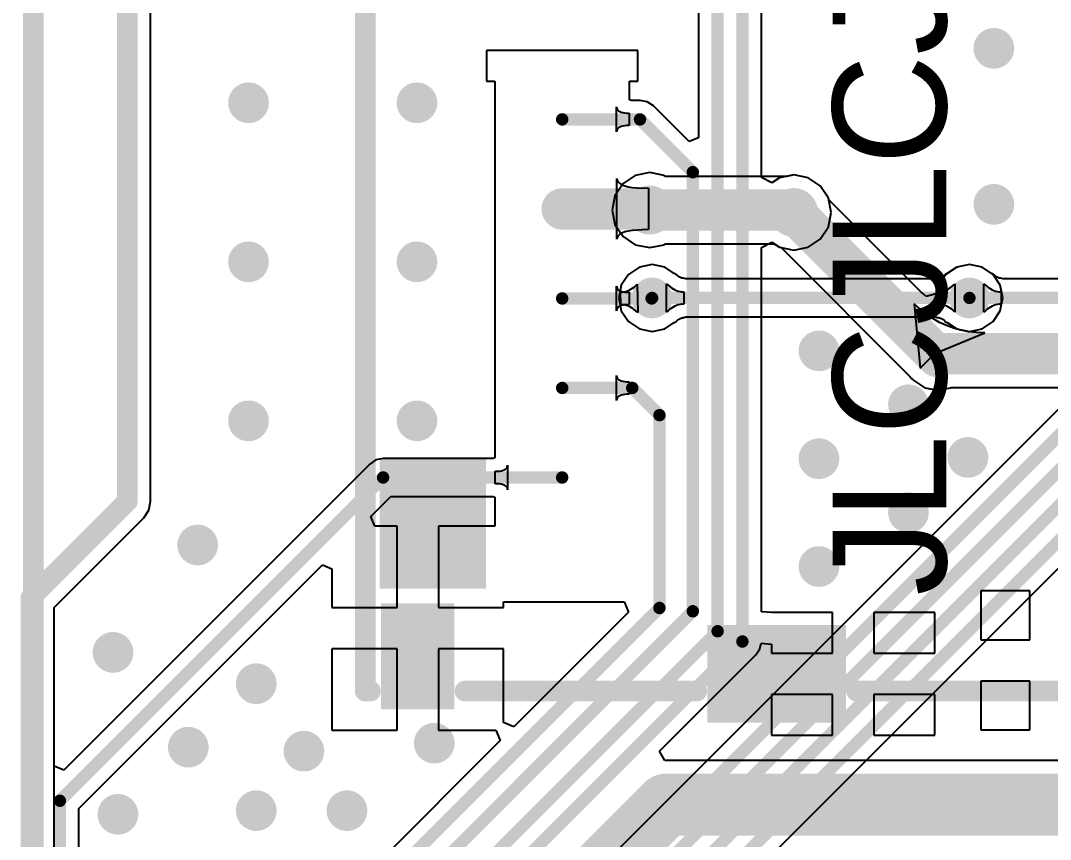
# Model space of a CAD drawing. Header units: millimetres. Extents: x 6.03 to 8.53, y 10.22 to 11.81.
# Drawn here: x 6.35 to 6.8482, y 11.1593 to 11.5554 of the extents above; entities that cross this region are included whole.
import ezdxf

# ---------------------------------------------------------------- set-up
doc = ezdxf.new("R2010")
doc.units = ezdxf.units.MM
doc.header["$MEASUREMENT"] = 0
for name, color, linetype in [('BottomLayer', 5, 'Continuous'), ('BottomOverlay', 54, 'Continuous'), ('KeepOutLayer', 6, 'Continuous'), ('MultiLayer', 9, 'Continuous'), ('TopLayer', 1, 'Continuous'), ('TopOverlay', 2, 'Continuous'), ('TopPaste', 8, 'Continuous'), ('TopSolder', 216, 'Continuous')]:
    doc.layers.add(name, color=color, linetype=linetype)

# ---------------------------------------------------------------- blocks, each defined once
blk = doc.blocks.new('CM4_2_B_4')
at = {"layer": 'BottomOverlay', "const_width": 0.01}
blk.add_lwpolyline([(0.98425, 0.66929), (0.98425, -0.66871)], dxfattribs=at)
blk = doc.blocks.new('TF_SMD_TF_110_5')
at = {"layer": 'TopLayer'}
for points in [[(-0.23479, 0.19214), (-0.19148, 0.19214), (-0.23479, 0.21969), (-0.19148, 0.21969)], [(-0.17647, 0.17696), (-0.12136, 0.17696), (-0.17647, 0.22027), (-0.12136, 0.22027)], [(0.1218, 0.17696), (0.17691, 0.17696), (0.1218, 0.22027), (0.17691, 0.22027)], [(0.1915, 0.19214), (0.2348, 0.19214), (0.1915, 0.21969), (0.2348, 0.21969)], [(0.19155, 0.07656), (0.2388, 0.07656), (0.19155, 0.12381), (0.2388, 0.12381)], [(-0.24136, 0.00275), (-0.20199, 0.00275), (-0.24136, 0.0618), (-0.20199, 0.0618)], [(0.20199, -0.02481), (0.24136, -0.02481), (0.20199, 0.03424), (0.24136, 0.03424)], [(-0.19045, -0.16261), (-0.16092, -0.16261), (-0.19045, -0.10946), (-0.16092, -0.10946)], [(-0.14793, -0.16261), (-0.1184, -0.16261), (-0.14793, -0.10946), (-0.1184, -0.10946)], [(-0.10462, -0.16261), (-0.07509, -0.16261), (-0.10462, -0.10946), (-0.07509, -0.10946)], [(-0.06132, -0.16261), (-0.03179, -0.16261), (-0.06132, -0.10946), (-0.03179, -0.10946)], [(-0.01801, -0.16261), (0.01152, -0.16261), (-0.01801, -0.10946), (0.01152, -0.10946)], [(0.0253, -0.16261), (0.05483, -0.16261), (0.0253, -0.10946), (0.05483, -0.10946)], [(0.0686, -0.16261), (0.09813, -0.16261), (0.0686, -0.10946), (0.09813, -0.10946)], [(0.11191, -0.16261), (0.14144, -0.16261), (0.11191, -0.10946), (0.14144, -0.10946)], [(0.15128, -0.16261), (0.18081, -0.16261), (0.15128, -0.10946), (0.18081, -0.10946)], [(-0.2375, -0.23741), (-0.15876, -0.23741), (-0.2375, -0.17442), (-0.15876, -0.17442)], [(0.16015, -0.23741), (0.23888, -0.23741), (0.16015, -0.17442), (0.23888, -0.17442)]]:
    blk.add_solid(points, dxfattribs=at)
at = {"layer": 'TopOverlay', "const_width": 0.01}
for points in [[(-0.23, 0.22879), (-0.23, 0.23135)], [(0.235, 0.23135), (-0.23, 0.23135)], [(0.235, 0.22879), (0.235, 0.23135)], [(-0.23, 0.0709), (-0.23, 0.18304)], [(0.235, 0.13291), (0.235, 0.18304)], [(0.235, 0.04334), (0.235, 0.06746)], [(-0.23, -0.16865), (-0.23, -0.00635)], [(0.235, -0.16532), (0.235, -0.03391)], [(-0.155, -0.25365), (-0.14, -0.23865)], [(0.145, -0.23865), (-0.14, -0.23865)], [(0.16, -0.25365), (0.145, -0.23865)], [(-0.23, -0.25365), (-0.23, -0.24865)], [(0.235, -0.25365), (0.235, -0.24651)], [(-0.155, -0.25365), (-0.23, -0.25365)], [(0.235, -0.25365), (0.16, -0.25365)]]:
    blk.add_lwpolyline(points, dxfattribs=at)
at = {"layer": 'TopOverlay', "const_width": 0.005}
for points in [[(-0.2325, 0.23135, 1), (-0.2275, 0.23135, 1)], [(-0.2325, 0.23135, 1), (-0.2275, 0.23135, 1)], [(0.2325, 0.23135, 1), (0.2375, 0.23135, 1)], [(0.2325, 0.23135, 1), (0.2375, 0.23135, 1)], [(-0.2325, 0.22879, 1), (-0.2275, 0.22879, 1)], [(0.2325, 0.22879, 1), (0.2375, 0.22879, 1)], [(-0.2325, 0.18304, 1), (-0.2275, 0.18304, 1)], [(0.2325, 0.18304, 1), (0.2375, 0.18304, 1)], [(0.2325, 0.13291, 1), (0.2375, 0.13291, 1)], [(-0.2325, 0.0709, 1), (-0.2275, 0.0709, 1)], [(0.2325, 0.06746, 1), (0.2375, 0.06746, 1)], [(0.2325, 0.04334, 1), (0.2375, 0.04334, 1)], [(-0.2325, -0.00635, 1), (-0.2275, -0.00635, 1)], [(0.2325, -0.03391, 1), (0.2375, -0.03391, 1)], [(-0.2325, -0.16865, 1), (-0.2275, -0.16865, 1)], [(0.2325, -0.16532, 1), (0.2375, -0.16532, 1)], [(-0.1425, -0.23865, 1), (-0.1375, -0.23865, 1)], [(-0.1425, -0.23865, 1), (-0.1375, -0.23865, 1)], [(0.1425, -0.23865, 1), (0.1475, -0.23865, 1)], [(0.1425, -0.23865, 1), (0.1475, -0.23865, 1)], [(-0.2325, -0.24865, 1), (-0.2275, -0.24865, 1)], [(0.2325, -0.24651, 1), (0.2375, -0.24651, 1)], [(-0.2325, -0.25365, 1), (-0.2275, -0.25365, 1)], [(-0.2325, -0.25365, 1), (-0.2275, -0.25365, 1)], [(-0.1575, -0.25365, 1), (-0.1525, -0.25365, 1)], [(-0.1575, -0.25365, 1), (-0.1525, -0.25365, 1)], [(0.1575, -0.25365, 1), (0.1625, -0.25365, 1)], [(0.1575, -0.25365, 1), (0.1625, -0.25365, 1)], [(0.2325, -0.25365, 1), (0.2375, -0.25365, 1)], [(0.2325, -0.25365, 1), (0.2375, -0.25365, 1)]]:
    blk.add_lwpolyline(points, format="xyb", close=True, dxfattribs=at)
at = {"layer": 'TopPaste'}
for points in [[(-0.23479, 0.19214), (-0.19148, 0.19214), (-0.23479, 0.21969), (-0.19148, 0.21969)], [(-0.17647, 0.17696), (-0.12136, 0.17696), (-0.17647, 0.22027), (-0.12136, 0.22027)], [(0.1218, 0.17696), (0.17691, 0.17696), (0.1218, 0.22027), (0.17691, 0.22027)], [(0.1915, 0.19214), (0.2348, 0.19214), (0.1915, 0.21969), (0.2348, 0.21969)], [(0.19155, 0.07656), (0.2388, 0.07656), (0.19155, 0.12381), (0.2388, 0.12381)], [(-0.24136, 0.00275), (-0.20199, 0.00275), (-0.24136, 0.0618), (-0.20199, 0.0618)], [(0.20199, -0.02481), (0.24136, -0.02481), (0.20199, 0.03424), (0.24136, 0.03424)], [(-0.19045, -0.16261), (-0.16092, -0.16261), (-0.19045, -0.10946), (-0.16092, -0.10946)], [(-0.14793, -0.16261), (-0.1184, -0.16261), (-0.14793, -0.10946), (-0.1184, -0.10946)], [(-0.10462, -0.16261), (-0.07509, -0.16261), (-0.10462, -0.10946), (-0.07509, -0.10946)], [(-0.06132, -0.16261), (-0.03179, -0.16261), (-0.06132, -0.10946), (-0.03179, -0.10946)], [(-0.01801, -0.16261), (0.01152, -0.16261), (-0.01801, -0.10946), (0.01152, -0.10946)], [(0.0253, -0.16261), (0.05483, -0.16261), (0.0253, -0.10946), (0.05483, -0.10946)], [(0.0686, -0.16261), (0.09813, -0.16261), (0.0686, -0.10946), (0.09813, -0.10946)], [(0.11191, -0.16261), (0.14144, -0.16261), (0.11191, -0.10946), (0.14144, -0.10946)], [(0.15128, -0.16261), (0.18081, -0.16261), (0.15128, -0.10946), (0.18081, -0.10946)], [(-0.2375, -0.23741), (-0.15876, -0.23741), (-0.2375, -0.17442), (-0.15876, -0.17442)], [(0.16015, -0.23741), (0.23888, -0.23741), (0.16015, -0.17442), (0.23888, -0.17442)]]:
    blk.add_solid(points, dxfattribs=at)
at = {"layer": 'TopSolder'}
for points in [[(-0.18047, 0.17296), (-0.11736, 0.17296), (-0.18047, 0.22427), (-0.11736, 0.22427)], [(0.1178, 0.17296), (0.18091, 0.17296), (0.1178, 0.22427), (0.18091, 0.22427)], [(-0.23879, 0.18814), (-0.18748, 0.18814), (-0.23879, 0.22369), (-0.18748, 0.22369)], [(0.1875, 0.18814), (0.2388, 0.18814), (0.1875, 0.22369), (0.2388, 0.22369)], [(0.18755, 0.07256), (0.2428, 0.07256), (0.18755, 0.12781), (0.2428, 0.12781)], [(-0.24536, -0.00125), (-0.19799, -0.00125), (-0.24536, 0.0658), (-0.19799, 0.0658)], [(0.19799, -0.02881), (0.24536, -0.02881), (0.19799, 0.03824), (0.24536, 0.03824)], [(-0.19445, -0.16661), (-0.15692, -0.16661), (-0.19445, -0.10546), (-0.15692, -0.10546)], [(-0.15193, -0.16661), (-0.1144, -0.16661), (-0.15193, -0.10546), (-0.1144, -0.10546)], [(-0.10862, -0.16661), (-0.07109, -0.16661), (-0.10862, -0.10546), (-0.07109, -0.10546)], [(-0.06532, -0.16661), (-0.02779, -0.16661), (-0.06532, -0.10546), (-0.02779, -0.10546)], [(-0.02201, -0.16661), (0.01552, -0.16661), (-0.02201, -0.10546), (0.01552, -0.10546)], [(0.0213, -0.16661), (0.05883, -0.16661), (0.0213, -0.10546), (0.05883, -0.10546)], [(0.0646, -0.16661), (0.10213, -0.16661), (0.0646, -0.10546), (0.10213, -0.10546)], [(0.10791, -0.16661), (0.14544, -0.16661), (0.10791, -0.10546), (0.14544, -0.10546)], [(0.14728, -0.16661), (0.18481, -0.16661), (0.14728, -0.10546), (0.18481, -0.10546)], [(-0.24149, -0.24141), (-0.15476, -0.24141), (-0.24149, -0.17042), (-0.15476, -0.17042)], [(0.15615, -0.24141), (0.24288, -0.24141), (0.15615, -0.17042), (0.24288, -0.17042)]]:
    blk.add_solid(points, dxfattribs=at)

msp = doc.modelspace()

# ---------------------------------------------------------------- linework, layer by layer
at = {"layer": 'BottomLayer'}
for p, q in [((6.41279, 11.32284), (6.41279, 11.59842)), ((7.08001, 11.59543), (6.61713, 11.13255)), ((6.64738, 11.48056), (6.64149, 11.47662)), ((6.65433, 11.48194), (6.64738, 11.48056)), ((6.66128, 11.48056), (6.65433, 11.48194)), ((6.66197, 11.48009), (6.66128, 11.48056)), ((6.72067, 11.48009), (6.66197, 11.48009)), ((6.72402, 11.48076), (6.72067, 11.48009)), ((6.73097, 11.47938), (6.72402, 11.48076)), ((6.64149, 11.47662), (6.63755, 11.47073)), ((6.73686, 11.47544), (6.73097, 11.47938)), ((6.74079, 11.46955), (6.73686, 11.47544)), ((6.63755, 11.47073), (6.63617, 11.46378)), ((6.74218, 11.4626), (6.74079, 11.46955)), ((6.63617, 11.46378), (6.63755, 11.45683)), ((6.74079, 11.45565), (6.74218, 11.4626)), ((6.63755, 11.45683), (6.64149, 11.45094)), ((6.73686, 11.44976), (6.74079, 11.45565)), ((6.64149, 11.45094), (6.64738, 11.447)), ((6.64738, 11.447), (6.65433, 11.44562)), ((6.65433, 11.44562), (6.66128, 11.447)), ((6.66128, 11.447), (6.66197, 11.44747)), ((6.66197, 11.44747), (6.7146, 11.44747)), ((6.7146, 11.44747), (6.71707, 11.44582)), ((6.71707, 11.44582), (6.72402, 11.44444)), ((6.72402, 11.44444), (6.73097, 11.44582)), ((6.73097, 11.44582), (6.73686, 11.44976)), ((6.64933, 11.43618), (6.64409, 11.43268)), ((6.65551, 11.43741), (6.64933, 11.43618)), ((6.66169, 11.43618), (6.65551, 11.43741)), ((6.66624, 11.43314), (6.66169, 11.43618)), ((6.67789, 11.11645), (6.99715, 11.43571)), ((6.80287, 11.43618), (6.79833, 11.43314)), ((6.80906, 11.43741), (6.80287, 11.43618)), ((6.81524, 11.43618), (6.80906, 11.43741)), ((6.82048, 11.43268), (6.81524, 11.43618)), ((6.64409, 11.43268), (6.64059, 11.42744)), ((6.66704, 11.43283), (6.66624, 11.43314)), ((6.66766, 11.43223), (6.66704, 11.43283)), ((6.66812, 11.43185), (6.66766, 11.43223)), ((6.66854, 11.43154), (6.66812, 11.43185)), ((6.66893, 11.4313), (6.66854, 11.43154)), ((6.66928, 11.43111), (6.66893, 11.4313)), ((6.6696, 11.43098), (6.66928, 11.43111)), ((6.66991, 11.43088), (6.6696, 11.43098)), ((6.67019, 11.43081), (6.66991, 11.43088)), ((6.67049, 11.43077), (6.67019, 11.43081)), ((6.67108, 11.43075), (6.67049, 11.43077)), ((6.67175, 11.43044), (6.67108, 11.43075)), ((6.79282, 11.43044), (6.67175, 11.43044)), ((6.79349, 11.43075), (6.79282, 11.43044)), ((6.79408, 11.43077), (6.79349, 11.43075)), ((6.79437, 11.43081), (6.79408, 11.43077)), ((6.79466, 11.43088), (6.79437, 11.43081)), ((6.79496, 11.43098), (6.79466, 11.43088)), ((6.79529, 11.43111), (6.79496, 11.43098)), ((6.79564, 11.4313), (6.79529, 11.43111)), ((6.79603, 11.43154), (6.79564, 11.4313)), ((6.79645, 11.43185), (6.79603, 11.43154)), ((6.7969, 11.43223), (6.79645, 11.43185)), ((6.79752, 11.43283), (6.7969, 11.43223)), ((6.79833, 11.43314), (6.79752, 11.43283)), ((6.82398, 11.42744), (6.82048, 11.43268)), ((6.64059, 11.42744), (6.63936, 11.42126)), ((6.66254, 11.41437), (6.66254, 11.42815)), ((6.66254, 11.42815), (6.66331, 11.42741)), ((6.66331, 11.42741), (6.66409, 11.42675)), ((6.66409, 11.42675), (6.66488, 11.42617)), ((6.66488, 11.42617), (6.66569, 11.42566)), ((6.66569, 11.42566), (6.66651, 11.42523)), ((6.66651, 11.42523), (6.66734, 11.42488)), ((6.79723, 11.42488), (6.79806, 11.42523)), ((6.79806, 11.42523), (6.79888, 11.42566)), ((6.79888, 11.42566), (6.79968, 11.42617)), ((6.79968, 11.42617), (6.80048, 11.42675)), ((6.80048, 11.42675), (6.80126, 11.42741)), ((6.80126, 11.42741), (6.80203, 11.42815)), ((6.80203, 11.42815), (6.80203, 11.41437)), ((6.82521, 11.42126), (6.82398, 11.42744)), ((6.63936, 11.42126), (6.64059, 11.41508)), ((6.66734, 11.42488), (6.66818, 11.42461)), ((6.66818, 11.42461), (6.66904, 11.42442)), ((6.66904, 11.42442), (6.66991, 11.4243)), ((6.66991, 11.4243), (6.67079, 11.42426)), ((6.67079, 11.42426), (6.67079, 11.41826)), ((6.79378, 11.42426), (6.79466, 11.4243)), ((6.79378, 11.41826), (6.79378, 11.42426)), ((6.79466, 11.4243), (6.79553, 11.42442)), ((6.79553, 11.42442), (6.79638, 11.42461)), ((6.79638, 11.42461), (6.79723, 11.42488)), ((6.82398, 11.41508), (6.82521, 11.42126)), ((6.64059, 11.41508), (6.64409, 11.40984)), ((6.66331, 11.41511), (6.66254, 11.41437)), ((6.66409, 11.41577), (6.66331, 11.41511)), ((6.66488, 11.41635), (6.66409, 11.41577)), ((6.66569, 11.41686), (6.66488, 11.41635)), ((6.66651, 11.41729), (6.66569, 11.41686)), ((6.66734, 11.41764), (6.66651, 11.41729)), ((6.66818, 11.41791), (6.66734, 11.41764)), ((6.66904, 11.4181), (6.66818, 11.41791)), ((6.66991, 11.41822), (6.66904, 11.4181)), ((6.67079, 11.41826), (6.66991, 11.41822)), ((6.79466, 11.41822), (6.79378, 11.41826)), ((6.79553, 11.4181), (6.79466, 11.41822)), ((6.79638, 11.41791), (6.79553, 11.4181)), ((6.79723, 11.41764), (6.79638, 11.41791)), ((6.79806, 11.41729), (6.79723, 11.41764)), ((6.79888, 11.41686), (6.79806, 11.41729)), ((6.79968, 11.41635), (6.79888, 11.41686)), ((6.80048, 11.41577), (6.79968, 11.41635)), ((6.80126, 11.41511), (6.80048, 11.41577)), ((6.80203, 11.41437), (6.80126, 11.41511)), ((6.82048, 11.40984), (6.82398, 11.41508)), ((6.66704, 11.40969), (6.66766, 11.41029)), ((6.66766, 11.41029), (6.66812, 11.41067)), ((6.66812, 11.41067), (6.66854, 11.41098)), ((6.66854, 11.41098), (6.66893, 11.41122)), ((6.66893, 11.41122), (6.66928, 11.41141)), ((6.66928, 11.41141), (6.6696, 11.41154)), ((6.6696, 11.41154), (6.6699, 11.41164)), ((6.6699, 11.41164), (6.67019, 11.41171)), ((6.67019, 11.41171), (6.67049, 11.41175)), ((6.67049, 11.41175), (6.67108, 11.41177)), ((6.67108, 11.41177), (6.67175, 11.41208)), ((6.67175, 11.41208), (6.79282, 11.41208)), ((6.79282, 11.41208), (6.79349, 11.41177)), ((6.79349, 11.41177), (6.79408, 11.41175)), ((6.79408, 11.41175), (6.79437, 11.41171)), ((6.79437, 11.41171), (6.79466, 11.41164)), ((6.79466, 11.41164), (6.79496, 11.41154)), ((6.79496, 11.41154), (6.79529, 11.41141)), ((6.79529, 11.41141), (6.79564, 11.41122)), ((6.79564, 11.41122), (6.79603, 11.41098)), ((6.79603, 11.41098), (6.79645, 11.41067)), ((6.79645, 11.41067), (6.7969, 11.41029)), ((6.7969, 11.41029), (6.79752, 11.40969)), ((6.64409, 11.40984), (6.64933, 11.40634)), ((6.64933, 11.40634), (6.65551, 11.40511)), ((6.65551, 11.40511), (6.66169, 11.40634)), ((6.66169, 11.40634), (6.66624, 11.40937)), ((6.66624, 11.40937), (6.66704, 11.40969)), ((6.79752, 11.40969), (6.79833, 11.40937)), ((6.79833, 11.40937), (6.80287, 11.40634)), ((6.80287, 11.40634), (6.80906, 11.40511)), ((6.80906, 11.40511), (6.81524, 11.40634)), ((6.81524, 11.40634), (6.82048, 11.40984)), ((6.41194, 11.31854), (6.41279, 11.32283)), ((6.41279, 11.32283), (6.41279, 11.32284)), ((6.40951, 11.3149), (6.41194, 11.31854)), ((6.36618, 11.27157), (6.40951, 11.3149)), ((6.36618, 10.85077), (6.36618, 11.27157))]:
    msp.add_line(p, q, dxfattribs=at)
for points, const_width in [([(6.62093, 11.12338), (7.09689, 11.59934)], 0.006), ([(6.6259, 11.11138), (7.10186, 11.58734)], 0.006), ([(6.63189, 11.10039), (7.06909, 11.5376)], 0.006), ([(6.65433, 11.46378), (6.72283, 11.46378)], 0.02), ([(6.72283, 11.46378), (6.72402, 11.4626)], 0.02), ([(6.64889, 11.10043), (6.99335, 11.44488)], 0.006), ([(6.65551, 11.42126), (6.80906, 11.42126)], 0.006)]:
    msp.add_lwpolyline(points, dxfattribs=dict(at, const_width=const_width))
for points, const_width in [([(6.81594, 11.54203, 1), (6.82579, 11.54203, 1)], 0.00984), ([(6.45531, 11.51567, 1), (6.46516, 11.51567, 1)], 0.00984), ([(6.53681, 11.51567, 1), (6.54665, 11.51567, 1)], 0.00984), ([(6.64843, 11.46378, 1), (6.66024, 11.46378, 1)], 0.01181), ([(6.81594, 11.46654, 1), (6.82579, 11.46654, 1)], 0.00984), ([(6.64933, 11.46378, 1), (6.65933, 11.46378, 1)], 0.01), ([(6.71811, 11.4626, 1), (6.72992, 11.4626, 1)], 0.01181), ([(6.71783, 11.46378, 1), (6.72783, 11.46378, 1)], 0.01), ([(6.71783, 11.46378, 1), (6.72783, 11.46378, 1)], 0.01), ([(6.71902, 11.4626, 1), (6.72902, 11.4626, 1)], 0.01), ([(6.45531, 11.43874, 1), (6.46516, 11.43874, 1)], 0.00984), ([(6.53681, 11.43874, 1), (6.54665, 11.43874, 1)], 0.00984), ([(6.65059, 11.42126, 1), (6.66043, 11.42126, 1)], 0.00984), ([(6.80413, 11.42126, 1), (6.81398, 11.42126, 1)], 0.00984), ([(6.65401, 11.42126, 1), (6.65701, 11.42126, 1)], 0.003), ([(6.80756, 11.42126, 1), (6.81056, 11.42126, 1)], 0.003), ([(6.7313, 11.39567, 1), (6.74114, 11.39567, 1)], 0.00984), ([(6.77461, 11.36959, 1), (6.78445, 11.36959, 1)], 0.00984), ([(6.45531, 11.36181, 1), (6.46516, 11.36181, 1)], 0.00984), ([(6.53681, 11.36181, 1), (6.54665, 11.36181, 1)], 0.00984), ([(6.7313, 11.3435, 1), (6.74114, 11.3435, 1)], 0.00984), ([(6.80339, 11.34414, 1), (6.81324, 11.34414, 1)], 0.00984), ([(6.77461, 11.31742, 1), (6.78445, 11.31742, 1)], 0.00984), ([(6.43071, 11.30177, 1), (6.44055, 11.30177, 1)], 0.00984), ([(6.7313, 11.29134, 1), (6.74114, 11.29134, 1)], 0.00984), ([(6.38976, 11.2498, 1), (6.39961, 11.2498, 1)], 0.00984), ([(6.45906, 11.23465, 1), (6.4689, 11.23465, 1)], 0.00984), ([(6.42618, 11.20394, 1), (6.43602, 11.20394, 1)], 0.00984), ([(6.4821, 11.20202, 1), (6.49194, 11.20202, 1)], 0.00984), ([(6.5452, 11.20588, 1), (6.55504, 11.20588, 1)], 0.00984), ([(6.39213, 11.17146, 1), (6.40197, 11.17146, 1)], 0.00984), ([(6.45906, 11.17323, 1), (6.4689, 11.17323, 1)], 0.00984), ([(6.50295, 11.17323, 1), (6.5128, 11.17323, 1)], 0.00984)]:
    msp.add_lwpolyline(points, format="xyb", close=True, dxfattribs=dict(at, const_width=const_width))
at = {"layer": 'KeepOutLayer', "const_width": 0.01}
for points in [[(6.40157, 11.32283), (6.40157, 11.59843)], [(6.35496, 11.27622), (6.40157, 11.32283)], [(6.35496, 10.34807), (6.35496, 11.27622)]]:
    msp.add_lwpolyline(points, dxfattribs=at)
at = {"layer": 'KeepOutLayer', "const_width": 0.005}
for points in [[(6.39907, 11.32283, 1), (6.40407, 11.32283, 1)], [(6.39907, 11.32283, 1), (6.40407, 11.32283, 1)], [(6.35246, 11.27622, 1), (6.35746, 11.27622, 1)], [(6.35246, 11.27622, 1), (6.35746, 11.27622, 1)]]:
    msp.add_lwpolyline(points, format="xyb", close=True, dxfattribs=at)
at = {"layer": 'MultiLayer'}
for points, const_width in [([(6.81594, 11.54203, 1), (6.82579, 11.54203, 1)], 0.00984), ([(6.45531, 11.51567, 1), (6.46516, 11.51567, 1)], 0.00984), ([(6.53681, 11.51567, 1), (6.54665, 11.51567, 1)], 0.00984), ([(6.64843, 11.46378, 1), (6.66024, 11.46378, 1)], 0.01181), ([(6.81594, 11.46654, 1), (6.82579, 11.46654, 1)], 0.00984), ([(6.71811, 11.4626, 1), (6.72992, 11.4626, 1)], 0.01181), ([(6.45531, 11.43874, 1), (6.46516, 11.43874, 1)], 0.00984), ([(6.53681, 11.43874, 1), (6.54665, 11.43874, 1)], 0.00984), ([(6.65059, 11.42126, 1), (6.66043, 11.42126, 1)], 0.00984), ([(6.80413, 11.42126, 1), (6.81398, 11.42126, 1)], 0.00984), ([(6.7313, 11.39567, 1), (6.74114, 11.39567, 1)], 0.00984), ([(6.77461, 11.36959, 1), (6.78445, 11.36959, 1)], 0.00984), ([(6.45531, 11.36181, 1), (6.46516, 11.36181, 1)], 0.00984), ([(6.53681, 11.36181, 1), (6.54665, 11.36181, 1)], 0.00984), ([(6.7313, 11.3435, 1), (6.74114, 11.3435, 1)], 0.00984), ([(6.80339, 11.34414, 1), (6.81324, 11.34414, 1)], 0.00984), ([(6.77461, 11.31742, 1), (6.78445, 11.31742, 1)], 0.00984), ([(6.43071, 11.30177, 1), (6.44055, 11.30177, 1)], 0.00984), ([(6.7313, 11.29134, 1), (6.74114, 11.29134, 1)], 0.00984), ([(6.38976, 11.2498, 1), (6.39961, 11.2498, 1)], 0.00984), ([(6.45906, 11.23465, 1), (6.4689, 11.23465, 1)], 0.00984), ([(6.42618, 11.20394, 1), (6.43602, 11.20394, 1)], 0.00984), ([(6.4821, 11.20202, 1), (6.49194, 11.20202, 1)], 0.00984), ([(6.5452, 11.20588, 1), (6.55504, 11.20588, 1)], 0.00984), ([(6.39213, 11.17146, 1), (6.40197, 11.17146, 1)], 0.00984), ([(6.45906, 11.17323, 1), (6.4689, 11.17323, 1)], 0.00984), ([(6.50295, 11.17323, 1), (6.5128, 11.17323, 1)], 0.00984)]:
    msp.add_lwpolyline(points, format="xyb", close=True, dxfattribs=dict(at, const_width=const_width))
at = {"layer": 'TopLayer'}
for p, q in [((6.41279, 11.32284), (6.41279, 11.59842)), ((6.70837, 11.47956), (6.70837, 11.5882)), ((6.67802, 11.559), (6.67802, 11.49878)), ((6.64857, 11.54094), (6.57542, 11.54094)), ((6.57542, 11.54094), (6.57542, 11.52617)), ((6.64857, 11.52617), (6.64857, 11.54094)), ((6.57542, 11.52617), (6.57942, 11.52617)), ((6.57942, 11.52617), (6.57942, 11.48687)), ((6.64457, 11.51713), (6.64457, 11.52617)), ((6.64457, 11.52617), (6.64857, 11.52617)), ((6.64462, 11.51713), (6.64457, 11.51713)), ((6.64533, 11.51681), (6.64462, 11.51713)), ((6.64965, 11.51681), (6.64533, 11.51681)), ((6.65317, 11.51612), (6.64965, 11.51681)), ((6.65614, 11.51413), (6.65317, 11.51612)), ((6.63833, 11.50164), (6.63833, 11.51364)), ((6.63833, 11.51364), (6.63839, 11.51307)), ((6.63839, 11.51307), (6.63858, 11.51256)), ((6.63858, 11.51256), (6.63888, 11.51211)), ((6.63888, 11.51211), (6.63931, 11.51172)), ((6.63931, 11.51172), (6.63986, 11.51139)), ((6.63986, 11.51139), (6.64053, 11.51112)), ((6.64053, 11.51112), (6.64133, 11.51091)), ((6.64133, 11.51091), (6.64225, 11.51076)), ((6.64225, 11.51076), (6.64329, 11.51067)), ((6.64329, 11.51067), (6.64445, 11.51064)), ((6.64445, 11.51064), (6.64445, 11.50464)), ((6.6734, 11.49687), (6.65614, 11.51413)), ((6.63839, 11.50221), (6.63833, 11.50164)), ((6.63858, 11.50272), (6.63839, 11.50221)), ((6.63888, 11.50317), (6.63858, 11.50272)), ((6.63931, 11.50356), (6.63888, 11.50317)), ((6.63986, 11.50389), (6.63931, 11.50356)), ((6.64053, 11.50416), (6.63986, 11.50389)), ((6.64133, 11.50437), (6.64053, 11.50416)), ((6.64225, 11.50452), (6.64133, 11.50437)), ((6.64329, 11.50461), (6.64225, 11.50452)), ((6.64445, 11.50464), (6.64329, 11.50461)), ((6.67802, 11.49878), (6.6734, 11.49687)), ((6.57942, 11.48687), (6.57942, 11.48687)), ((6.57942, 11.48687), (6.57942, 11.48509)), ((6.57942, 11.48509), (6.57942, 11.48509)), ((6.57942, 11.48509), (6.57942, 11.48187)), ((6.57942, 11.48187), (6.57942, 11.44678)), ((6.72402, 11.48076), (6.71707, 11.47938)), ((6.73097, 11.47938), (6.72402, 11.48076)), ((6.63845, 11.44968), (6.63845, 11.47897)), ((6.63845, 11.47897), (6.6386, 11.47809)), ((6.6386, 11.47809), (6.63906, 11.4773)), ((6.63906, 11.4773), (6.63983, 11.4766)), ((6.63983, 11.4766), (6.6409, 11.476)), ((6.6409, 11.476), (6.64228, 11.47549)), ((6.64228, 11.47549), (6.64397, 11.47507)), ((6.64397, 11.47507), (6.64596, 11.47475)), ((6.71337, 11.47691), (6.70837, 11.47956)), ((6.71707, 11.47938), (6.71337, 11.47691)), ((6.73686, 11.47544), (6.73097, 11.47938)), ((6.74079, 11.46955), (6.73686, 11.47544)), ((6.64596, 11.47475), (6.64826, 11.47451)), ((6.64826, 11.47451), (6.65378, 11.47433)), ((6.65378, 11.47433), (6.65378, 11.45433)), ((6.74096, 11.46873), (6.74079, 11.46955)), ((6.78611, 11.42357), (6.74096, 11.46873)), ((6.6386, 11.45057), (6.63845, 11.44968)), ((6.63906, 11.45136), (6.6386, 11.45057)), ((6.63983, 11.45205), (6.63906, 11.45136)), ((6.6409, 11.45266), (6.63983, 11.45205)), ((6.64228, 11.45317), (6.6409, 11.45266)), ((6.64397, 11.45358), (6.64228, 11.45317)), ((6.64596, 11.45391), (6.64397, 11.45358)), ((6.65087, 11.45428), (6.64596, 11.45391)), ((6.65378, 11.45433), (6.65087, 11.45428)), ((6.57942, 11.44678), (6.57942, 11.44356)), ((6.70837, 11.44564), (6.71337, 11.44829)), ((6.70837, 11.26947), (6.70837, 11.44564)), ((6.71337, 11.44829), (6.71707, 11.44582)), ((6.71707, 11.44582), (6.71789, 11.44566)), ((6.71789, 11.44566), (6.78043, 11.38311)), ((6.57942, 11.44356), (6.57942, 11.44356)), ((6.57942, 11.44356), (6.57942, 11.44178)), ((6.57942, 11.44178), (6.57942, 11.44178)), ((6.57942, 11.44178), (6.57942, 11.40025)), ((6.80287, 11.43618), (6.79763, 11.43268)), ((6.80906, 11.43741), (6.80287, 11.43618)), ((6.81524, 11.43618), (6.80906, 11.43741)), ((6.81978, 11.43314), (6.81524, 11.43618)), ((6.79763, 11.43268), (6.79413, 11.42744)), ((6.82059, 11.43283), (6.81978, 11.43314)), ((6.82121, 11.43223), (6.82059, 11.43283)), ((6.82166, 11.43185), (6.82121, 11.43223)), ((6.82208, 11.43154), (6.82166, 11.43185)), ((6.82247, 11.4313), (6.82208, 11.43154)), ((6.82282, 11.43111), (6.82247, 11.4313)), ((6.82315, 11.43098), (6.82282, 11.43111)), ((6.82345, 11.43088), (6.82315, 11.43098)), ((6.82374, 11.43081), (6.82345, 11.43088)), ((6.82403, 11.43077), (6.82374, 11.43081)), ((6.82462, 11.43075), (6.82403, 11.43077)), ((6.82529, 11.43044), (6.82462, 11.43075)), ((7.07629, 11.43044), (6.82529, 11.43044)), ((6.63833, 11.41502), (6.63833, 11.42702)), ((6.63833, 11.42702), (6.63839, 11.42645)), ((6.63839, 11.42645), (6.63858, 11.42594)), ((6.63858, 11.42594), (6.63888, 11.42549)), ((6.63888, 11.42549), (6.63931, 11.4251)), ((6.63931, 11.4251), (6.63986, 11.42477)), ((6.64361, 11.42465), (6.64443, 11.42501)), ((6.64443, 11.42501), (6.64524, 11.42544)), ((6.64524, 11.42544), (6.64603, 11.42596)), ((6.64603, 11.42596), (6.64681, 11.42655)), ((6.64681, 11.42655), (6.64757, 11.42722)), ((6.64757, 11.42722), (6.64832, 11.42797)), ((6.64832, 11.42797), (6.64865, 11.4142)), ((6.79413, 11.42744), (6.79343, 11.4239)), ((6.81608, 11.41437), (6.81608, 11.42815)), ((6.81608, 11.42815), (6.81685, 11.42741)), ((6.81685, 11.42741), (6.81763, 11.42675)), ((6.81763, 11.42675), (6.81843, 11.42617)), ((6.81843, 11.42617), (6.81923, 11.42566)), ((6.81923, 11.42566), (6.82005, 11.42523)), ((6.82005, 11.42523), (6.82088, 11.42488)), ((6.63986, 11.42477), (6.64053, 11.4245)), ((6.64016, 11.42402), (6.64104, 11.42406)), ((6.64031, 11.41802), (6.64016, 11.42402)), ((6.64053, 11.4245), (6.64133, 11.42429)), ((6.64104, 11.42406), (6.64191, 11.42418)), ((6.64133, 11.42429), (6.64225, 11.42414)), ((6.64191, 11.42418), (6.64277, 11.42437)), ((6.64225, 11.42414), (6.64329, 11.42405)), ((6.64277, 11.42437), (6.64361, 11.42465)), ((6.64329, 11.42405), (6.64445, 11.42402)), ((6.64445, 11.42402), (6.64445, 11.41802)), ((6.78642, 11.42348), (6.78611, 11.42357)), ((6.78652, 11.4233), (6.78642, 11.42348)), ((6.7867, 11.42323), (6.78652, 11.4233)), ((6.78805, 11.42198), (6.7867, 11.42323)), ((6.79238, 11.42307), (6.78805, 11.42198)), ((6.79343, 11.4239), (6.79238, 11.42307)), ((6.82088, 11.42488), (6.82173, 11.42461)), ((6.82173, 11.42461), (6.82258, 11.42442)), ((6.82258, 11.42442), (6.82345, 11.4243)), ((6.82345, 11.4243), (6.82433, 11.42426)), ((6.82433, 11.42426), (6.82433, 11.41826)), ((6.63839, 11.41559), (6.63833, 11.41502)), ((6.63858, 11.4161), (6.63839, 11.41559)), ((6.63888, 11.41655), (6.63858, 11.4161)), ((6.63931, 11.41694), (6.63888, 11.41655)), ((6.63986, 11.41727), (6.63931, 11.41694)), ((6.64053, 11.41754), (6.63986, 11.41727)), ((6.64119, 11.41798), (6.64031, 11.41802)), ((6.64133, 11.41775), (6.64053, 11.41754)), ((6.64206, 11.41787), (6.64119, 11.41798)), ((6.64225, 11.4179), (6.64133, 11.41775)), ((6.64292, 11.41767), (6.64206, 11.41787)), ((6.64329, 11.41799), (6.64225, 11.4179)), ((6.64376, 11.41741), (6.64292, 11.41767)), ((6.64445, 11.41802), (6.64329, 11.41799)), ((6.6446, 11.41706), (6.64376, 11.41741)), ((6.64543, 11.41664), (6.6446, 11.41706)), ((6.64625, 11.41615), (6.64543, 11.41664)), ((6.64706, 11.41557), (6.64625, 11.41615)), ((6.64786, 11.41492), (6.64706, 11.41557)), ((6.78517, 11.41579), (6.78228, 11.41848)), ((6.78228, 11.41848), (6.78521, 11.38726)), ((6.78817, 11.41339), (6.78517, 11.41579)), ((6.81685, 11.41511), (6.81608, 11.41437)), ((6.81763, 11.41577), (6.81685, 11.41511)), ((6.81843, 11.41635), (6.81763, 11.41577)), ((6.81923, 11.41686), (6.81843, 11.41635)), ((6.82005, 11.41729), (6.81923, 11.41686)), ((6.82088, 11.41764), (6.82005, 11.41729)), ((6.82173, 11.41791), (6.82088, 11.41764)), ((6.82258, 11.4181), (6.82173, 11.41791)), ((6.82345, 11.41822), (6.82258, 11.4181)), ((6.82433, 11.41826), (6.82345, 11.41822)), ((6.64865, 11.4142), (6.64786, 11.41492)), ((6.79129, 11.41126), (6.78817, 11.41339)), ((6.79453, 11.40943), (6.79129, 11.41126)), ((6.79789, 11.40787), (6.79453, 11.40943)), ((6.80136, 11.4066), (6.79789, 11.40787)), ((6.80495, 11.40561), (6.80136, 11.4066)), ((6.80866, 11.4049), (6.80495, 11.40561)), ((6.57942, 11.40025), (6.57942, 11.40025)), ((6.57942, 11.40025), (6.57942, 11.39848)), ((6.79228, 11.39434), (6.81642, 11.40434)), ((6.81248, 11.40448), (6.80866, 11.4049)), ((6.81642, 11.40434), (6.81248, 11.40448)), ((6.57942, 11.39848), (6.57942, 11.39848)), ((6.57942, 11.39848), (6.57942, 11.35695)), ((6.78521, 11.38726), (6.79228, 11.39434)), ((6.78521, 11.38726), (6.78521, 11.38726)), ((6.78521, 11.38726), (6.78521, 11.38726)), ((6.78521, 11.38726), (6.78521, 11.38726)), ((6.78521, 11.38726), (6.78521, 11.38726)), ((6.78521, 11.38726), (6.78521, 11.38726)), ((6.78521, 11.38726), (6.78521, 11.38726)), ((6.78521, 11.38726), (6.78521, 11.38726)), ((6.78521, 11.38726), (6.78521, 11.38726)), ((6.78521, 11.38726), (6.78521, 11.38726)), ((6.78521, 11.38726), (6.78521, 11.38726)), ((6.63833, 11.37172), (6.63833, 11.38372)), ((6.63833, 11.38372), (6.63839, 11.38315)), ((6.63839, 11.38315), (6.63858, 11.38264)), ((6.63858, 11.38264), (6.63888, 11.38219)), ((6.63888, 11.38219), (6.63931, 11.3818)), ((6.63931, 11.3818), (6.63986, 11.38147)), ((6.63986, 11.38147), (6.64053, 11.3812)), ((6.64053, 11.3812), (6.64133, 11.38099)), ((6.64133, 11.38099), (6.64225, 11.38084)), ((6.64225, 11.38084), (6.64329, 11.38075)), ((6.64329, 11.38075), (6.64445, 11.38072)), ((6.64445, 11.38072), (6.64445, 11.37472)), ((6.78043, 11.38311), (6.78062, 11.38267)), ((6.78062, 11.38267), (6.78091, 11.38255)), ((6.78091, 11.38255), (6.78106, 11.38226)), ((6.78106, 11.38226), (6.78138, 11.38217)), ((6.78138, 11.38217), (6.78217, 11.38138)), ((6.78217, 11.38138), (6.78746, 11.37784)), ((6.78746, 11.37784), (6.7937, 11.3766)), ((6.7937, 11.3766), (6.79994, 11.37784)), ((6.79994, 11.37784), (6.80021, 11.37802)), ((6.80021, 11.37802), (7.01112, 11.37802)), ((6.63839, 11.37229), (6.63833, 11.37172)), ((6.63858, 11.3728), (6.63839, 11.37229)), ((6.63888, 11.37325), (6.63858, 11.3728)), ((6.63931, 11.37364), (6.63888, 11.37325)), ((6.63986, 11.37397), (6.63931, 11.37364)), ((6.64053, 11.37424), (6.63986, 11.37397)), ((6.64133, 11.37445), (6.64053, 11.37424)), ((6.64225, 11.3746), (6.64133, 11.37445)), ((6.64329, 11.37469), (6.64225, 11.3746)), ((6.64445, 11.37472), (6.64329, 11.37469)), ((6.57942, 11.35695), (6.57942, 11.35695)), ((6.57942, 11.35695), (6.57942, 11.35517)), ((6.57942, 11.35517), (6.57942, 11.35517)), ((6.57942, 11.35517), (6.57942, 11.3439)), ((6.51886, 11.3409), (6.3708, 11.19283)), ((6.52184, 11.34289), (6.51886, 11.3409)), ((6.52535, 11.34358), (6.52184, 11.34289)), ((6.57866, 11.34358), (6.52535, 11.34358)), ((6.57937, 11.3439), (6.57866, 11.34358)), ((6.57942, 11.3439), (6.57937, 11.3439)), ((6.58548, 11.33984), (6.58554, 11.34041)), ((6.58554, 11.34041), (6.58554, 11.32841)), ((6.57954, 11.33741), (6.58068, 11.33744)), ((6.57954, 11.33141), (6.57954, 11.33741)), ((6.58068, 11.33744), (6.5817, 11.33753)), ((6.5817, 11.33753), (6.5826, 11.33768)), ((6.5826, 11.33768), (6.58338, 11.33789)), ((6.58338, 11.33789), (6.58404, 11.33816)), ((6.58404, 11.33816), (6.58458, 11.33849)), ((6.58458, 11.33849), (6.585, 11.33888)), ((6.585, 11.33888), (6.5853, 11.33933)), ((6.5853, 11.33933), (6.58548, 11.33984)), ((6.58068, 11.33138), (6.57954, 11.33141)), ((6.5817, 11.33129), (6.58068, 11.33138)), ((6.5826, 11.33114), (6.5817, 11.33129)), ((6.58338, 11.33093), (6.5826, 11.33114)), ((6.58404, 11.33066), (6.58338, 11.33093)), ((6.58458, 11.33033), (6.58404, 11.33066)), ((6.585, 11.32994), (6.58458, 11.33033)), ((6.5853, 11.32949), (6.585, 11.32994)), ((6.58548, 11.32898), (6.5853, 11.32949)), ((6.58554, 11.32841), (6.58548, 11.32898)), ((6.41194, 11.31854), (6.41279, 11.32283)), ((6.41279, 11.32283), (6.41279, 11.32284)), ((6.51948, 11.31556), (6.52915, 11.32523)), ((6.52915, 11.32523), (6.57866, 11.32523)), ((6.57866, 11.32523), (6.57937, 11.32492)), ((6.57937, 11.32492), (6.57942, 11.32491)), ((6.57942, 11.32491), (6.57942, 11.31094)), ((6.40951, 11.3149), (6.41194, 11.31854)), ((6.52139, 11.31094), (6.51948, 11.31556)), ((6.36618, 11.27157), (6.40951, 11.3149)), ((6.53212, 11.31094), (6.52139, 11.31094)), ((6.53212, 11.27157), (6.53212, 11.31094)), ((6.57942, 11.31094), (6.55212, 11.31094)), ((6.55212, 11.31094), (6.55212, 11.27157)), ((6.37814, 11.17421), (6.496, 11.29208)), ((6.496, 11.29208), (6.50062, 11.29017)), ((6.50062, 11.29017), (6.50062, 11.27157)), ((6.83822, 11.27953), (6.81459, 11.27953)), ((6.81459, 11.27953), (6.81459, 11.25591)), ((6.83822, 11.25591), (6.83822, 11.27953)), ((6.36618, 11.19474), (6.36618, 11.27157)), ((6.50062, 11.27157), (6.53212, 11.27157)), ((6.55212, 11.27157), (6.58361, 11.27157)), ((6.58361, 11.27157), (6.58361, 11.27427)), ((6.58361, 11.27427), (6.64202, 11.27427)), ((6.64202, 11.27427), (6.64409, 11.26927)), ((6.64409, 11.26927), (6.58861, 11.21379)), ((6.71322, 11.26909), (6.70837, 11.26947)), ((6.71337, 11.26909), (6.71322, 11.26909)), ((6.74275, 11.26909), (6.71337, 11.26909)), ((6.74275, 11.24941), (6.74275, 11.26909)), ((6.79227, 11.26909), (6.76275, 11.26909)), ((6.76275, 11.26909), (6.76275, 11.24941)), ((6.79227, 11.24941), (6.79227, 11.26909)), ((6.81459, 11.25591), (6.83822, 11.25591)), ((6.53212, 11.25157), (6.50062, 11.25157)), ((6.50062, 11.25157), (6.50062, 11.2122)), ((6.53212, 11.2122), (6.53212, 11.25157)), ((6.58361, 11.25157), (6.55212, 11.25157)), ((6.55212, 11.25157), (6.55212, 11.2122)), ((6.58361, 11.21587), (6.58361, 11.25157)), ((6.70569, 11.24857), (6.70767, 11.25155)), ((6.70767, 11.25155), (6.70822, 11.25429)), ((6.70822, 11.25429), (6.71322, 11.25379)), ((6.71322, 11.25379), (6.71322, 11.24941)), ((6.65914, 11.20203), (6.70569, 11.24857)), ((6.71322, 11.24941), (6.74275, 11.24941)), ((6.76275, 11.24941), (6.79227, 11.24941)), ((6.83822, 11.23591), (6.81459, 11.23591)), ((6.81459, 11.23591), (6.81459, 11.21229)), ((6.83822, 11.21229), (6.83822, 11.23591)), ((6.74275, 11.22941), (6.71322, 11.22941)), ((6.71322, 11.22941), (6.71322, 11.20972)), ((6.74275, 11.20972), (6.74275, 11.22941)), ((6.79227, 11.22941), (6.76275, 11.22941)), ((6.76275, 11.22941), (6.76275, 11.20972)), ((6.79227, 11.20972), (6.79227, 11.22941)), ((6.58861, 11.21379), (6.58361, 11.21587)), ((6.50062, 11.2122), (6.53212, 11.2122)), ((6.55212, 11.2122), (6.57994, 11.2122)), ((6.57994, 11.2122), (6.58202, 11.2072)), ((6.81459, 11.21229), (6.83822, 11.21229)), ((6.58202, 11.2072), (6.51982, 11.145)), ((6.71322, 11.20972), (6.74275, 11.20972)), ((6.76275, 11.20972), (6.79227, 11.20972)), ((6.6616, 11.19742), (6.65914, 11.20203)), ((6.66238, 11.19757), (6.6616, 11.19742)), ((7.0256, 11.19757), (6.66238, 11.19757)), ((6.3708, 11.19283), (6.36618, 11.19474)), ((6.37814, 10.86457), (6.37814, 11.17421))]:
    msp.add_line(p, q, dxfattribs=at)
for points, const_width in [([(6.6992, 11.25506), (6.6992, 11.5882)], 0.006), ([(6.6872, 11.26003), (6.6872, 11.5628)], 0.006), ([(6.612, 11.50764), (6.64965, 11.50764)], 0.006), ([(6.64965, 11.50764), (6.6752, 11.48209)], 0.006), ([(6.6752, 11.26969), (6.6752, 11.48209)], 0.006), ([(6.612, 11.46433), (6.65378, 11.46433)], 0.02), ([(6.65378, 11.46433), (6.65433, 11.46378)], 0.02), ([(6.72402, 11.4626), (6.79228, 11.39434)], 0.02), ([(6.612, 11.42102), (6.65527, 11.42102)], 0.006), ([(6.80906, 11.42126), (7.09252, 11.42126)], 0.006), ([(6.79228, 11.39434), (7.21136, 11.39434)], 0.02), ([(6.79228, 11.39434), (6.7937, 11.39291)], 0.02), ([(6.612, 11.37772), (6.6459, 11.37772)], 0.006), ([(6.6459, 11.37772), (6.65907, 11.36455)], 0.006), ([(6.65907, 11.27128), (6.65907, 11.36455)], 0.006), ([(6.36896, 11.17802), (6.52535, 11.33441)], 0.006), ([(6.52535, 11.33441), (6.612, 11.33441)], 0.006), ([(6.52362, 11.13583), (6.65907, 11.27128)], 0.006), ([(6.52934, 11.12383), (6.6752, 11.26969)], 0.006), ([(6.52786, 11.10069), (6.6872, 11.26003)], 0.006), ([(6.53986, 11.09572), (6.6992, 11.25506)], 0.006), ([(6.58789, 11.10167), (6.66238, 11.17616)], 0.03), ([(6.66238, 11.17616), (7.12742, 11.17616)], 0.03), ([(6.36896, 10.40617), (6.36896, 11.17802)], 0.006)]:
    msp.add_lwpolyline(points, dxfattribs=dict(at, const_width=const_width))
for points, const_width in [([(6.81594, 11.54203, 1), (6.82579, 11.54203, 1)], 0.00984), ([(6.45531, 11.51567, 1), (6.46516, 11.51567, 1)], 0.00984), ([(6.53681, 11.51567, 1), (6.54665, 11.51567, 1)], 0.00984), ([(6.6105, 11.50764, 1), (6.6135, 11.50764, 1)], 0.003), ([(6.64815, 11.50764, 1), (6.65115, 11.50764, 1)], 0.003), ([(6.64815, 11.50764, 1), (6.65115, 11.50764, 1)], 0.003), ([(6.6737, 11.48209, 1), (6.6767, 11.48209, 1)], 0.003), ([(6.6737, 11.48209, 1), (6.6767, 11.48209, 1)], 0.003), ([(6.64843, 11.46378, 1), (6.66024, 11.46378, 1)], 0.01181), ([(6.81594, 11.46654, 1), (6.82579, 11.46654, 1)], 0.00984), ([(6.607, 11.46433, 1), (6.617, 11.46433, 1)], 0.01), ([(6.64878, 11.46433, 1), (6.65878, 11.46433, 1)], 0.01), ([(6.64878, 11.46433, 1), (6.65878, 11.46433, 1)], 0.01), ([(6.64933, 11.46378, 1), (6.65933, 11.46378, 1)], 0.01), ([(6.71811, 11.4626, 1), (6.72992, 11.4626, 1)], 0.01181), ([(6.71902, 11.4626, 1), (6.72902, 11.4626, 1)], 0.01), ([(6.45531, 11.43874, 1), (6.46516, 11.43874, 1)], 0.00984), ([(6.53681, 11.43874, 1), (6.54665, 11.43874, 1)], 0.00984), ([(6.65059, 11.42126, 1), (6.66043, 11.42126, 1)], 0.00984), ([(6.80413, 11.42126, 1), (6.81398, 11.42126, 1)], 0.00984), ([(6.6105, 11.42102, 1), (6.6135, 11.42102, 1)], 0.003), ([(6.65377, 11.42102, 1), (6.65677, 11.42102, 1)], 0.003), ([(6.80756, 11.42126, 1), (6.81056, 11.42126, 1)], 0.003), ([(6.7313, 11.39567, 1), (6.74114, 11.39567, 1)], 0.00984), ([(6.78728, 11.39434, 1), (6.79728, 11.39434, 1)], 0.01), ([(6.78728, 11.39434, 1), (6.79728, 11.39434, 1)], 0.01), ([(6.78728, 11.39434, 1), (6.79728, 11.39434, 1)], 0.01), ([(6.7887, 11.39291, 1), (6.7987, 11.39291, 1)], 0.01), ([(6.6105, 11.37772, 1), (6.6135, 11.37772, 1)], 0.003), ([(6.6444, 11.37772, 1), (6.6474, 11.37772, 1)], 0.003), ([(6.6444, 11.37772, 1), (6.6474, 11.37772, 1)], 0.003), ([(6.77461, 11.36959, 1), (6.78445, 11.36959, 1)], 0.00984), ([(6.45531, 11.36181, 1), (6.46516, 11.36181, 1)], 0.00984), ([(6.53681, 11.36181, 1), (6.54665, 11.36181, 1)], 0.00984), ([(6.65757, 11.36455, 1), (6.66057, 11.36455, 1)], 0.003), ([(6.65757, 11.36455, 1), (6.66057, 11.36455, 1)], 0.003), ([(6.7313, 11.3435, 1), (6.74114, 11.3435, 1)], 0.00984), ([(6.80339, 11.34414, 1), (6.81324, 11.34414, 1)], 0.00984), ([(6.52385, 11.33441, 1), (6.52685, 11.33441, 1)], 0.003), ([(6.52385, 11.33441, 1), (6.52685, 11.33441, 1)], 0.003), ([(6.6105, 11.33441, 1), (6.6135, 11.33441, 1)], 0.003), ([(6.77461, 11.31742, 1), (6.78445, 11.31742, 1)], 0.00984), ([(6.43071, 11.30177, 1), (6.44055, 11.30177, 1)], 0.00984), ([(6.7313, 11.29134, 1), (6.74114, 11.29134, 1)], 0.00984), ([(6.65757, 11.27128, 1), (6.66057, 11.27128, 1)], 0.003), ([(6.65757, 11.27128, 1), (6.66057, 11.27128, 1)], 0.003), ([(6.6737, 11.26969, 1), (6.6767, 11.26969, 1)], 0.003), ([(6.6737, 11.26969, 1), (6.6767, 11.26969, 1)], 0.003), ([(6.6857, 11.26003, 1), (6.6887, 11.26003, 1)], 0.003), ([(6.6857, 11.26003, 1), (6.6887, 11.26003, 1)], 0.003), ([(6.38976, 11.2498, 1), (6.39961, 11.2498, 1)], 0.00984), ([(6.6977, 11.25506, 1), (6.7007, 11.25506, 1)], 0.003), ([(6.6977, 11.25506, 1), (6.7007, 11.25506, 1)], 0.003), ([(6.45906, 11.23465, 1), (6.4689, 11.23465, 1)], 0.00984), ([(6.42618, 11.20394, 1), (6.43602, 11.20394, 1)], 0.00984), ([(6.4821, 11.20202, 1), (6.49194, 11.20202, 1)], 0.00984), ([(6.5452, 11.20588, 1), (6.55504, 11.20588, 1)], 0.00984), ([(6.65488, 11.17616, 1), (6.66988, 11.17616, 1)], 0.015), ([(6.65488, 11.17616, 1), (6.66988, 11.17616, 1)], 0.015), ([(6.36746, 11.17802, 1), (6.37046, 11.17802, 1)], 0.003), ([(6.36746, 11.17802, 1), (6.37046, 11.17802, 1)], 0.003), ([(6.39213, 11.17146, 1), (6.40197, 11.17146, 1)], 0.00984), ([(6.45906, 11.17323, 1), (6.4689, 11.17323, 1)], 0.00984), ([(6.50295, 11.17323, 1), (6.5128, 11.17323, 1)], 0.00984)]:
    msp.add_lwpolyline(points, format="xyb", close=True, dxfattribs=dict(at, const_width=const_width))

# ---------------------------------------------------------------- block references
for name, p, rotation in [('CM4_2_B_4', (7.34037, 11.01738), 180), ('TF_SMD_TF_110_5', (6.74803, 11.46108), 90)]:
    msp.add_blockref(name, p, dxfattribs=dict(rotation=rotation))

# ---------------------------------------------------------------- texts
at = {"layer": 'TopOverlay'}
msp.add_text('JLCJLCJLCJLC', height=0.055, rotation=90, dxfattribs=at).set_placement((6.79785, 11.27721))

doc.saveas('drawing.dxf')
